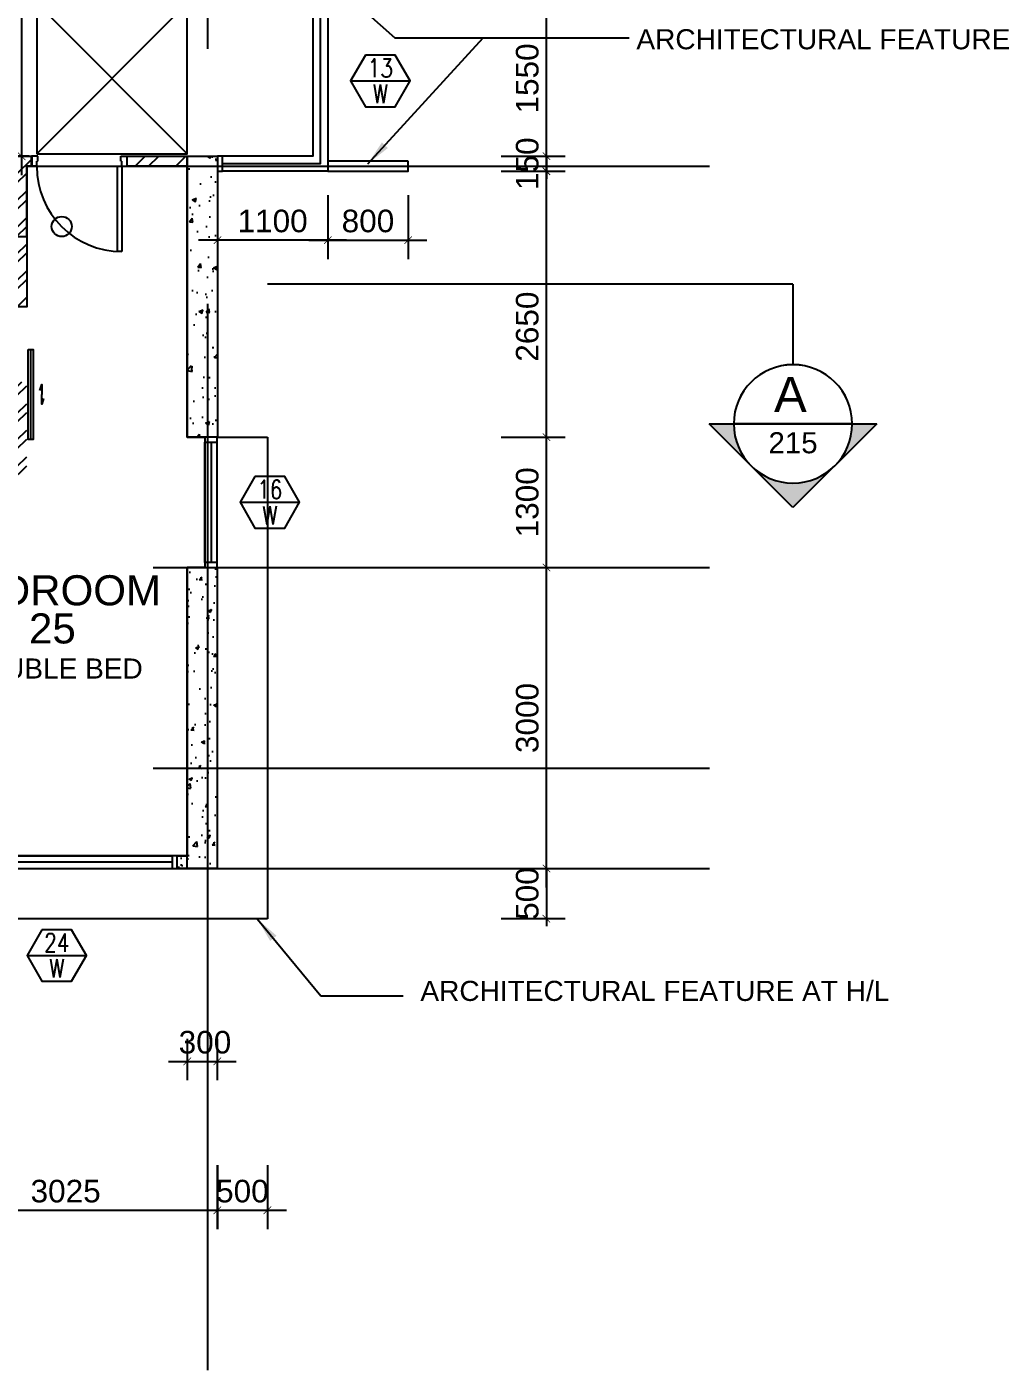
# Model space of a CAD drawing. Header units: millimetres. Extents: x 0 to 70486, y 148 to 42536.
# Drawn here: x 60701 to 70486, y 7918 to 21307 of the extents above; entities that cross this region are included whole.
import ezdxf
from ezdxf.enums import TextEntityAlignment as Align

# ---------------------------------------------------------------- set-up
doc = ezdxf.new("R2010")
doc.units = ezdxf.units.MM
doc.linetypes.add('CENTERX2', pattern=[101.6, 63.5, -12.7, 12.7, -12.7])
doc.layers.get('Defpoints').update_dxf_attribs({"color": 8})
for name, color, linetype in [('Architectural Features', 8, 'Continuous'), ('arrow', 8, 'Continuous'), ('Door', 8, 'Continuous'), ('FSD', 8, 'Continuous'), ('GBP Dim', 8, 'Continuous'), ('GBP Text 200', 8, 'Continuous'), ('GBP Text 250', 8, 'Continuous'), ('GBP_MARKS', 8, 'Continuous'), ('grid', 8, 'CENTERX2'), ('hatch', 8, 'Continuous'), ('LP-Furn built-in 2', 8, 'Continuous'), ('RCP_text', 8, 'Continuous'), ('TEXT Ref', 8, 'Continuous'), ('WALL-NEW', 8, 'Continuous'), ('WALL-STRUCTURE', 8, 'Continuous'), ('WINDOW', 8, 'Continuous'), ('Window Mark', 8, 'Continuous'), ('WINDOW-MULLION', 8, 'Continuous'), ('zzz-room mix', 8, 'Continuous')]:
    doc.layers.add(name, color=color, linetype=linetype)
doc.styles.add('BH', font='arial.ttf')
doc.styles.add('ROMANS', font='romans.shx')
doc.styles.get("Standard").update_dxf_attribs({"font": 'arial.ttf'})
doc.dimstyles.new('200 GBP', dxfattribs={"dimscale": 1.5, "dimtxt": 150, "dimasz": 50, "dimexe": 125, "dimexo": 50, "dimgap": 50, "dimtad": 1, "dimdec": 0, "dimzin": 0, "dimdsep": 46, "dimtxsty": 'BH', "dimblk": 'ARCHTICK', "dimcen": 0.09, "dimdle": 125, "dimclrd": 9, "dimclre": 9, "dimclrt": 1, "dimadec": 0, "dimazin": 0, "dimtfac": 1, "dimtdec": 0, "dimtix": 1, "dimtmove": 2, "dimatfit": 3, "dimldrblk": 'ARCHTICK', "dimfxl": 300, "dimfxlon": 1, "dimtolj": 1, "dimtzin": 0, "dimarcsym": 0})
doc.dimstyles.get("Standard").update_dxf_attribs({"dimtxt": 0.18, "dimasz": 0.18, "dimexe": 0.18, "dimexo": 0.0625, "dimgap": 0.09, "dimtad": 0, "dimtih": 1, "dimtoh": 1, "dimdec": 4, "dimzin": 0, "dimdsep": 46, "dimtxsty": 'Standard', "dimcen": 0.09, "dimadec": 0, "dimazin": 0, "dimtfac": 1, "dimtdec": 4, "dimtofl": 0, "dimtmove": 0, "dimatfit": 3, "dimfxl": 1, "dimtolj": 1, "dimtzin": 0, "dimarcsym": 0})

# ---------------------------------------------------------------- blocks, each defined once
blk = doc.blocks.new('_ArchTick')
at = {"color": 0, "const_width": 0.1}
blk.add_lwpolyline([(0.5, 0.5), (-0.5, -0.5)], dxfattribs=at)
blk = doc.blocks.new('*D272')
at = {"layer": 'Defpoints', "color": 0, "transparency": 16777216}
for p in [(63599, 12918), (63599, 12418), (65877, 12418)]:
    blk.add_point(p, dxfattribs=at)
at = {"layer": 'GBP Dim', "color": 9, "lineweight": -2, "transparency": 16777216}
for p, q in [((65877, 12918), (65877, 12993)), ((65427, 12918), (66065, 12918)), ((65877, 12918), (65877, 12418)), ((65427, 12418), (66065, 12418)), ((65877, 12418), (65877, 12343))]:
    blk.add_line(p, q, dxfattribs=at)
at = {"layer": 'GBP Dim', "color": 9, "lineweight": -2, "transparency": 16777216, "xscale": 75, "yscale": 75, "zscale": 75}
for p, rotation in [((65877, 12918), 270), ((65877, 12418), 90)]:
    blk.add_blockref('_ArchTick', p, dxfattribs=dict(at, rotation=rotation))
at = {"layer": 'GBP Dim', "transparency": 16777216, "insert": (65687, 12668), "char_height": 225, "attachment_point": 5, "rotation": 90, "style": 'BH'}
blk.add_mtext('\\A1;500', dxfattribs=at)
blk = doc.blocks.new('*D274')
at = {"layer": 'Defpoints', "color": 0, "transparency": 16777216}
for p in [(63098, 15918), (65877, 15918), (63098, 12918)]:
    blk.add_point(p, dxfattribs=at)
at = {"layer": 'GBP Dim', "color": 9, "lineweight": -2, "transparency": 16777216}
for p, q in [((65877, 12730), (65877, 16105)), ((65427, 15918), (66065, 15918)), ((65427, 12918), (66065, 12918))]:
    blk.add_line(p, q, dxfattribs=at)
at = {"layer": 'GBP Dim', "color": 9, "lineweight": -2, "transparency": 16777216, "xscale": 75, "yscale": 75, "zscale": 75}
for p, rotation in [((65877, 15918), 90), ((65877, 12918), 270)]:
    blk.add_blockref('_ArchTick', p, dxfattribs=dict(at, rotation=rotation))
at = {"layer": 'GBP Dim', "transparency": 16777216, "insert": (65687, 14418), "char_height": 225, "attachment_point": 5, "rotation": 90, "style": 'BH'}
blk.add_mtext('\\A1;3000', dxfattribs=at)
blk = doc.blocks.new('*D275')
at = {"layer": 'Defpoints', "color": 0, "transparency": 16777216}
for p in [(63099, 17218), (65877, 17218), (63098, 15918)]:
    blk.add_point(p, dxfattribs=at)
at = {"layer": 'GBP Dim', "color": 9, "lineweight": -2, "transparency": 16777216}
for p, q in [((65877, 15730), (65877, 17405)), ((65427, 17218), (66065, 17218)), ((65427, 15918), (66065, 15918))]:
    blk.add_line(p, q, dxfattribs=at)
at = {"layer": 'GBP Dim', "color": 9, "lineweight": -2, "transparency": 16777216, "xscale": 75, "yscale": 75, "zscale": 75}
for p, rotation in [((65877, 17218), 90), ((65877, 15918), 270)]:
    blk.add_blockref('_ArchTick', p, dxfattribs=dict(at, rotation=rotation))
at = {"layer": 'GBP Dim', "transparency": 16777216, "insert": (65687, 16568), "char_height": 225, "attachment_point": 5, "rotation": 90, "style": 'BH'}
blk.add_mtext('\\A1;1300', dxfattribs=at)
blk = doc.blocks.new('*D276')
at = {"layer": 'Defpoints', "color": 0, "transparency": 16777216}
for p in [(63099, 19868), (65877, 19868), (63099, 17218)]:
    blk.add_point(p, dxfattribs=at)
at = {"layer": 'GBP Dim', "color": 9, "lineweight": -2, "transparency": 16777216}
for p, q in [((65877, 17030), (65877, 20055)), ((65427, 19868), (66065, 19868)), ((65427, 17218), (66065, 17218))]:
    blk.add_line(p, q, dxfattribs=at)
at = {"layer": 'GBP Dim', "color": 9, "lineweight": -2, "transparency": 16777216, "xscale": 75, "yscale": 75, "zscale": 75}
for p, rotation in [((65877, 19868), 90), ((65877, 17218), 270)]:
    blk.add_blockref('_ArchTick', p, dxfattribs=dict(at, rotation=rotation))
at = {"layer": 'GBP Dim', "transparency": 16777216, "insert": (65687, 18319), "char_height": 225, "attachment_point": 5, "rotation": 90, "style": 'BH'}
blk.add_mtext('\\A1;2650', dxfattribs=at)
blk = doc.blocks.new('*D306')
at = {"layer": 'Defpoints', "color": 0, "transparency": 16777216}
for p in [(62599, 19918), (63699, 19918), (62599, 19181)]:
    blk.add_point(p, dxfattribs=at)
at = {"layer": 'GBP Dim', "color": 9, "lineweight": -2, "transparency": 16777216}
for p, q in [((62599, 19631), (62599, 18993)), ((63699, 19631), (63699, 18993)), ((63886, 19181), (62411, 19181))]:
    blk.add_line(p, q, dxfattribs=at)
at = {"layer": 'GBP Dim', "color": 9, "lineweight": -2, "transparency": 16777216, "xscale": 75, "yscale": 75, "zscale": 75, "rotation": 180}
blk.add_blockref('_ArchTick', (62599, 19181), dxfattribs=at)
at = {"layer": 'GBP Dim', "color": 9, "lineweight": -2, "transparency": 16777216, "xscale": 75, "yscale": 75, "zscale": 75}
blk.add_blockref('_ArchTick', (63699, 19181), dxfattribs=at)
at = {"layer": 'GBP Dim', "transparency": 16777216, "insert": (63149, 19371), "char_height": 225, "attachment_point": 5, "style": 'BH'}
blk.add_mtext('\\A1;1100', dxfattribs=at)
blk = doc.blocks.new('*D307')
at = {"layer": 'Defpoints', "color": 0, "transparency": 16777216}
for p in [(63699, 19918), (64499, 19918), (64499, 19181)]:
    blk.add_point(p, dxfattribs=at)
at = {"layer": 'GBP Dim', "color": 9, "lineweight": -2, "transparency": 16777216}
for p, q in [((63699, 19631), (63699, 18993)), ((64499, 19631), (64499, 18993)), ((63511, 19181), (64686, 19181))]:
    blk.add_line(p, q, dxfattribs=at)
at = {"layer": 'GBP Dim', "color": 9, "lineweight": -2, "transparency": 16777216, "xscale": 75, "yscale": 75, "zscale": 75, "rotation": 180}
blk.add_blockref('_ArchTick', (63699, 19181), dxfattribs=at)
at = {"layer": 'GBP Dim', "color": 9, "lineweight": -2, "transparency": 16777216, "xscale": 75, "yscale": 75, "zscale": 75}
blk.add_blockref('_ArchTick', (64499, 19181), dxfattribs=at)
at = {"layer": 'GBP Dim', "transparency": 16777216, "insert": (64099, 19371), "char_height": 225, "attachment_point": 5, "style": 'BH'}
blk.add_mtext('\\A1;800', dxfattribs=at)
blk = doc.blocks.new('Door 850')
for p, q in [((38291, 34987), (38291, 35837)), ((38291, 35837), (38336, 35837)), ((38336, 35837), (38336, 34987)), ((38241, 34987), (38241, 34912)), ((38291, 34987), (38241, 34987)), ((38291, 34987), (38291, 34937)), ((38336, 34987), (38291, 34987)), ((39141, 34987), (39141, 34937)), ((39141, 34987), (39191, 34987)), ((39191, 34987), (39191, 34912)), ((38241, 34912), (38241, 34887)), ((38303, 34887), (38241, 34887)), ((38303, 34937), (38291, 34937)), ((38303, 34937), (38303, 34887)), ((39128, 34937), (39141, 34937)), ((39128, 34937), (39128, 34887)), ((39128, 34887), (39191, 34887)), ((39191, 34912), (39191, 34887))]:
    blk.add_line(p, q)
blk.add_arc((38291, 34987), 850, 360, 89.9977)
blk = doc.blocks.new('*D329')
at = {"layer": 'Defpoints', "color": 0, "transparency": 16777216}
for p in [(65196, 20018), (65198, 19868), (65877, 19868)]:
    blk.add_point(p, dxfattribs=at)
at = {"layer": 'GBP Dim', "color": 9, "lineweight": -2, "transparency": 16777216}
for p, q in [((65877, 20018), (65877, 20093)), ((65427, 20018), (66065, 20018)), ((65877, 20018), (65877, 19868)), ((65427, 19868), (66065, 19868)), ((65877, 19868), (65877, 19793))]:
    blk.add_line(p, q, dxfattribs=at)
at = {"layer": 'GBP Dim', "color": 9, "lineweight": -2, "transparency": 16777216, "xscale": 75, "yscale": 75, "zscale": 75}
for p, rotation in [((65877, 20018), 270), ((65877, 19868), 90)]:
    blk.add_blockref('_ArchTick', p, dxfattribs=dict(at, rotation=rotation))
at = {"layer": 'GBP Dim', "transparency": 16777216, "insert": (65687, 19943), "char_height": 225, "attachment_point": 5, "rotation": 90, "style": 'BH'}
blk.add_mtext('\\A1;150', dxfattribs=at)
blk = doc.blocks.new('*D406')
at = {"layer": 'Defpoints', "color": 0, "transparency": 16777216}
for p in [(62599, 14484), (59574, 12434), (62599, 9511)]:
    blk.add_point(p, dxfattribs=at)
at = {"layer": 'GBP Dim', "color": 9, "lineweight": -2, "transparency": 16777216}
for p, q in [((59574, 9961), (59574, 9324)), ((62599, 9961), (62599, 9324)), ((59387, 9511), (62787, 9511))]:
    blk.add_line(p, q, dxfattribs=at)
at = {"layer": 'GBP Dim', "color": 9, "lineweight": -2, "transparency": 16777216, "xscale": 75, "yscale": 75, "zscale": 75, "rotation": 180}
blk.add_blockref('_ArchTick', (59574, 9511), dxfattribs=at)
at = {"layer": 'GBP Dim', "color": 9, "lineweight": -2, "transparency": 16777216, "xscale": 75, "yscale": 75, "zscale": 75}
blk.add_blockref('_ArchTick', (62599, 9511), dxfattribs=at)
at = {"layer": 'GBP Dim', "transparency": 16777216, "insert": (61087, 9701), "char_height": 225, "attachment_point": 5, "style": 'BH'}
blk.add_mtext('\\A1;3025', dxfattribs=at)
blk = doc.blocks.new('*D420')
at = {"layer": 'Defpoints', "color": 0, "transparency": 16777216}
for p in [(62598, 11434), (63098, 10934), (63098, 9511)]:
    blk.add_point(p, dxfattribs=at)
at = {"layer": 'GBP Dim', "color": 9, "lineweight": -2, "transparency": 16777216}
for p, q in [((62598, 9961), (62598, 9324)), ((63098, 9961), (63098, 9324)), ((62411, 9511), (63286, 9511))]:
    blk.add_line(p, q, dxfattribs=at)
at = {"layer": 'GBP Dim', "color": 9, "lineweight": -2, "transparency": 16777216, "xscale": 75, "yscale": 75, "zscale": 75, "rotation": 180}
blk.add_blockref('_ArchTick', (62598, 9511), dxfattribs=at)
at = {"layer": 'GBP Dim', "color": 9, "lineweight": -2, "transparency": 16777216, "xscale": 75, "yscale": 75, "zscale": 75}
blk.add_blockref('_ArchTick', (63098, 9511), dxfattribs=at)
at = {"layer": 'GBP Dim', "transparency": 16777216, "insert": (62848, 9701), "char_height": 225, "attachment_point": 5, "style": 'BH'}
blk.add_mtext('\\A1;500', dxfattribs=at)
blk = doc.blocks.new('*D423')
at = {"layer": 'Defpoints', "color": 0, "transparency": 16777216}
for p in [(60811, 21568), (60649, 20018), (60799, 20018)]:
    blk.add_point(p, dxfattribs=at)
at = {"layer": 'GBP Dim', "color": 9, "lineweight": -2, "transparency": 16777216}
for p, q in [((60649, 21755), (60649, 19830)), ((60736, 21568), (60462, 21568)), ((60724, 20018), (60462, 20018))]:
    blk.add_line(p, q, dxfattribs=at)
at = {"layer": 'GBP Dim', "color": 9, "lineweight": -2, "transparency": 16777216, "xscale": 75, "yscale": 75, "zscale": 75}
for p, rotation in [((60649, 21568), 90), ((60649, 20018), 270)]:
    blk.add_blockref('_ArchTick', p, dxfattribs=dict(at, rotation=rotation))
at = {"layer": 'GBP Dim', "transparency": 16777216, "insert": (60459, 20793), "char_height": 225, "attachment_point": 5, "rotation": 90, "style": 'BH'}
blk.add_mtext('\\A1;1550', dxfattribs=at)
blk = doc.blocks.new('MISCWINDOWS')
blk.add_line((-4.04, 0), (4.04, 0))
blk.add_lwpolyline([(-2.02, 3.5), (-4.04, 0), (-2.02, -3.5), (2.02, -3.5), (4.04, 0), (2.02, 3.5)], close=True)
at = {"style": 'BH'}
for tag, p in [('MARK_NUMBER', (0, 1.75)), ('DWG_NUMBER', (0, -1.75))]:
    blk.add_attdef(tag, text='', height=2.5, dxfattribs=at).set_placement(p, align=Align.MIDDLE_CENTER)
blk = doc.blocks.new('*D447')
at = {"layer": 'Defpoints', "color": 0, "transparency": 16777216}
for p in [(62299, 12023, 0), (62598, 12044), (62598, 10995)]:
    blk.add_point(p, dxfattribs=at)
at = {"layer": 'GBP Dim', "color": 9, "lineweight": -2, "transparency": 16777216}
for p, q in [((62299, 11220), (62299, 10807)), ((62598, 11220), (62598, 10807)), ((62112, 10995), (62786, 10995))]:
    blk.add_line(p, q, dxfattribs=at)
at = {"layer": 'GBP Dim', "color": 9, "lineweight": -2, "transparency": 16777216, "xscale": 75, "yscale": 75, "zscale": 75, "rotation": 180}
blk.add_blockref('_ArchTick', (62299, 10995), dxfattribs=at)
at = {"layer": 'GBP Dim', "color": 9, "lineweight": -2, "transparency": 16777216, "xscale": 75, "yscale": 75, "zscale": 75}
blk.add_blockref('_ArchTick', (62598, 10995), dxfattribs=at)
at = {"layer": 'GBP Dim', "transparency": 16777216, "insert": (62475, 11185), "char_height": 225, "attachment_point": 5, "style": 'BH'}
blk.add_mtext('\\A1;300', dxfattribs=at)
blk = doc.blocks.new('*D506')
at = {"layer": 'Defpoints', "color": 0, "transparency": 16777216}
for p in [(65198, 21568), (65877, 21568), (65196, 20018)]:
    blk.add_point(p, dxfattribs=at)
at = {"layer": 'GBP Dim', "color": 9, "lineweight": -2, "transparency": 16777216}
for p, q in [((65877, 19830), (65877, 21755)), ((65427, 21568), (66065, 21568)), ((65427, 20018), (66065, 20018))]:
    blk.add_line(p, q, dxfattribs=at)
at = {"layer": 'GBP Dim', "color": 9, "lineweight": -2, "transparency": 16777216, "xscale": 75, "yscale": 75, "zscale": 75}
for p, rotation in [((65877, 21568), 90), ((65877, 20018), 270)]:
    blk.add_blockref('_ArchTick', p, dxfattribs=dict(at, rotation=rotation))
at = {"layer": 'GBP Dim', "transparency": 16777216, "insert": (65687, 20793), "char_height": 225, "attachment_point": 5, "rotation": 90, "style": 'BH'}
blk.add_mtext('\\A1;1550', dxfattribs=at)
blk = doc.blocks.new('A$C65CE4B9A')
at = {"layer": 'grid', "ltscale": 200}
for p, q in [((-5000, 10500), (-5000, -20450)), ((-66500, -8450), (0, -8450)), ((-66500, -12450), (0, -12450)), ((-66500, -14450), (0, -14450)), ((-66500, -15450), (0, -15450))]:
    blk.add_line(p, q, dxfattribs=at)

msp = doc.modelspace()

# ---------------------------------------------------------------- hatches: boundary and pattern name
at = {"layer": 'GBP_MARKS'}
h = msp.add_hatch(color=256, dxfattribs=at)
edge = h.paths.add_edge_path(flags=16)
edge.add_line((68923.1, 17349.9), (67743.3, 17349.9))
edge.add_arc((68333.2, 17349.9), 589.9, 180, 360)
h.paths.add_polyline_path([(67499, 17349.9), (69167.4, 17349.9), (68333.2, 16515.7)])
at = {"layer": 'hatch'}
h = msp.add_hatch(dxfattribs=at)
h.set_pattern_fill('ANSI32', color=256, scale=500, style=0)
h.set_pattern_definition([(45, (58808.3, 3197.71), (-132.5825, 132.5825), []), (45, (58896.69, 3197.71), (-132.5825, 132.5825), [])])
edge = h.paths.add_edge_path()
edge.add_line((60549, 20017.8), (60749, 20017.8))
edge.add_line((60749, 20017.8), (60749, 19917.8))
edge.add_line((60749, 19917.8), (60699, 19917.8))
edge.add_line((60699, 19917.8), (60699, 19218.3))
edge.add_line((60699, 19218.3), (60699, 18517.9))
edge.add_line((60699, 18517.9), (60599, 18517.9))
edge.add_line((60599, 18517.9), (60599, 19217.7))
edge.add_line((60599, 19217.7), (59624, 19217.7))
edge.add_line((59624, 19217.7), (59624, 19317.8))
edge.add_line((59624, 19317.8), (60599, 19317.8))
edge.add_line((60599, 19317.8), (60599, 19917.8))
edge.add_line((60599, 19917.8), (60549, 19917.8))
edge.add_line((60549, 19917.8), (60549, 20017.8))
edge = h.paths.add_edge_path()
edge.add_line((58924, 19917.9), (58924, 18717.9))
edge.add_line((58924, 18717.9), (59124, 18717.9))
edge.add_line((59124, 18717.9), (59124, 16737.8))
edge.add_line((59124, 16737.8), (57269, 16737.8))
edge.add_line((57269, 16737.8), (57269, 17817.7))
edge.add_line((57269, 17817.7), (57169, 17817.7))
edge.add_line((57169, 17817.7), (57169, 16637.8))
edge.add_line((57169, 16637.8), (59524, 16637.8))
edge.add_line((59524, 16637.8), (59524, 16687.9))
edge.add_line((59524, 16687.9), (59624, 16687.9))
edge.add_line((59624, 16687.9), (59624, 16767.9))
edge.add_line((59624, 16767.9), (60699, 16767.9))
edge.add_line((60699, 16767.9), (60699, 17768))
edge.add_line((60699, 17768), (60599, 17768))
edge.add_line((60599, 17768), (60599, 16867.9))
edge.add_line((60599, 16867.9), (59224, 16867.9))
edge.add_line((59224, 16867.9), (59224, 18717.9))
edge.add_line((59224, 18717.9), (59624, 18717.9))
edge.add_line((59624, 18717.9), (59624, 19017.9))
edge.add_line((59624, 19017.9), (59524, 19017.9))
edge.add_line((59524, 19017.9), (59524, 18817.9))
edge.add_line((59524, 18817.9), (59024, 18817.9))
edge.add_line((59024, 18817.9), (59024, 20017.9))
edge.add_line((59024, 20017.9), (56799, 20017.9))
edge.add_line((56799, 20017.9), (56799, 19917.9))
edge.add_line((56799, 19917.9), (57169, 19917.9))
edge.add_line((57169, 19917.9), (57169, 18767.7))
edge.add_line((57169, 18767.7), (57269, 18767.7))
edge.add_line((57269, 18767.7), (57269, 19917.9))
edge.add_line((57269, 19917.9), (58924, 19917.9))
h = msp.add_hatch(dxfattribs=at)
h.set_pattern_fill('ANSI32', color=256, scale=30, style=0)
h.set_pattern_definition([(45, (1389.7, 9637.85), (-202.0558, 202.0558), []), (45, (1524.4, 9637.85), (-202.0558, 202.0558), [])])
h.paths.add_polyline_path([(61699, 20017.8), (62299, 20017.8), (62299, 19917.8), (61699, 19917.8)])
h = msp.add_hatch(dxfattribs=at)
h.set_pattern_fill('AR-CONC', color=256, scale=60, style=0)
h.set_pattern_definition([(50, (-580552.97, 738548.02), (430.35611, -37.65128), [45, -495]), (355, (-580552.97, 738548), (-83.2508, 451.31528), [36, -396]), (100.4514, (-580517.1, 738544.9), (347.10563, 413.66373), [38.24411, -420.68527]), (46.1842, (-580552.97, 738668), (640.34463, -99.3114), [67.5, -742.5]), (96.6356, (-580499.6, 738659.74), (560.79762, 584.47072), [57.36617, -631.0278]), (351.1842, (-580553, 738668), (560.79717, 584.47116), [54, -594]), (21, (-580492.97, 738638.02), (358.14423, -241.57133), [45, -495]), (326, (-580492.97, 738638), (145.9892, 435.09003), [36, -396]), (71.4514, (-580463.13, 738617.9), (504.13358, 193.5183), [38.24411, -420.68527]), (37.5, (-580552.97, 738548.02), (7.295913, 199.736312), [0, -391.2, 0, -402, 0, -397.5]), (7.5, (-580552.97, 738548.02), (157.841722, 236.647027), [0, -229.2, 0, -382.2, 0, -151.5]), (327.5, (-580686.77, 738548.02), (320.293462, -13.532923), [0, -150, 0, -468, 0, -621]), (317.5, (-580746.77, 738548.02), (349.9117, 60.06299), [0, -195, 0, -310.8, 0, -441])])
h.paths.add_polyline_path([(62599, 17217.8), (62299, 17217.8), (62299.1, 20017.8), (62599, 20017.8)])
h = msp.add_hatch(dxfattribs=at)
h.set_pattern_fill('AR-CONC', color=256, scale=2, style=0)
h.set_pattern_definition([(50, (-577662.27, 755268.1), (364.36934, -31.87817), [38.1, -419.1]), (355, (-577662.27, 755268.1), (-70.48565, 382.11329), [30.48, -335.28]), (100.451, (-577631.9, 755265.43), (293.885, 350.23338), [32.38, -356.18]), (46.1842, (-577662.27, 755369.7), (542.15808, -84.08466), [57.15, -628.65]), (96.6356, (-577617.1, 755362.7), (474.80847, 494.8511), [48.57, -534.27]), (351.184, (-577662.3, 755369.7), (474.8092, 494.85024), [45.72, -502.92]), (21, (-577611.47, 755344.3), (303.22976, -204.53104), [38.1, -419.1]), (326, (-577611.47, 755344.3), (123.60406, 368.37593), [30.48, -335.28]), (71.4514, (-577586.2, 755327.24), (426.83298, 163.84572), [32.38, -356.18]), (37.5, (-577662.27, 755268.09), (6.177207, 169.110078), [0, -331.216, 0, -340.36, 0, -336.55]), (7.5, (-577662.27, 755268.09), (133.639325, 200.36115), [0, -194.056, 0, -323.596, 0, -128.27]), (327.5, (-577775.56, 755268.09), (271.18119, -11.457488), [0, -127, 0, -396.24, 0, -525.78]), (317.5, (-577826.36, 755268.1), (296.25836, 50.85298), [0, -165.1, 0, -263.144, 0, -373.38])])
h.paths.add_polyline_path([(62299, 12917.9), (62299, 15917.8), (62598.2, 15917.8), (62598.2, 12917.8), (62299, 12917.8)])
h = msp.add_hatch(dxfattribs=at)
h.set_pattern_fill('AR-CONC', color=256, scale=20, style=0)
h.set_pattern_definition([(50, (-580603.83, 738548.02), (143.452037, -12.550427), [15, -165]), (355, (-580603.83, 738548.02), (-27.750267, 150.438427), [12, -132]), (100.4514, (-580591.88, 738546.97), (115.701876, 137.887908), [12.748038, -140.228422]), (46.1842, (-580603.83, 738588.02), (213.44821, -33.103803), [22.5, -247.5]), (96.6356, (-580586.05, 738585.26), (186.93254, 194.823574), [19.12206, -210.3426]), (351.1842, (-580603.83, 738588.02), (186.93239, 194.82372), [18, -198]), (21, (-580583.83, 738578.02), (119.38141, -80.523778), [15, -165]), (326, (-580583.83, 738578.02), (48.663066, 145.03001), [12, -132]), (71.4514, (-580573.89, 738571.31), (168.044526, 64.5061), [12.748038, -140.228422]), (37.5, (-580603.834, 738548.02), (2.431971, 66.5787708), [0, -130.4, 0, -134, 0, -132.5]), (7.5, (-580603.834, 738548.02), (52.6139075, 78.8823424), [0, -76.4, 0, -127.4, 0, -50.5]), (327.5, (-580648.434, 738548.02), (106.7644872, -4.5109743), [0, -50, 0, -156, 0, -207]), (317.5, (-580668.43, 738548.02), (116.637234, 20.0209965), [0, -65, 0, -103.6, 0, -147])])
h.paths.add_polyline_path([(62199, 13042.8), (62248.1, 13042.8), (62248.1, 12917.9), (62199, 12917.9)])
at = {"layer": 'RCP_text'}
h = msp.add_hatch(color=256, dxfattribs=at)
edge = h.paths.add_edge_path(flags=16)
edge.add_line((68923.1, 17350), (67743.3, 17350))
edge.add_arc((68333.2, 17350), 589.9, 180, 360)
h.paths.add_polyline_path([(67499, 17350), (69167.4, 17350), (68333.2, 16515.8)])
h = msp.add_hatch(color=256, dxfattribs=at)
edge = h.paths.add_edge_path(flags=16)
edge.add_line((68923.1, 17350), (67743.3, 17350))
edge.add_arc((68333.2, 17350), 589.9, 180, 360)
h.paths.add_polyline_path([(67499, 17350), (69167.4, 17350), (68333.2, 16515.8)])
h = msp.add_hatch(color=256, dxfattribs=at)
edge = h.paths.add_edge_path(flags=16)
edge.add_line((68923.1, 17349.9), (67743.3, 17349.9))
edge.add_arc((68333.2, 17349.9), 589.9, 180, 360)
h.paths.add_polyline_path([(67499, 17349.9), (69167.4, 17349.9), (68333.2, 16515.7)])

# ---------------------------------------------------------------- linework, layer by layer
at = {"layer": 'Architectural Features', "ltscale": 10}
for p, q in [((60799, 21542.8), (62299, 20042.8)), ((60799, 20042.8), (62299, 21542.8))]:
    msp.add_line(p, q, dxfattribs=at)
at = {"layer": 'Architectural Features', "ltscale": 50}
for p, q in [((62599, 17217.8), (63099.1, 17217.8)), ((63099.1, 17217.8), (63099.1, 12917.8)), ((63099.1, 12917.8), (63099.1, 12417.8)), ((63099.1, 12417.8), (50524.9, 12417.8)), ((63099.1, 12417.8), (63099.1, 12417.8))]:
    msp.add_line(p, q, dxfattribs=at)
at = {"layer": 'Architectural Features', "ltscale": 10}
msp.add_lwpolyline([(60799, 20042.8), (62299, 20042.8), (62299, 21542.8), (60799, 21542.8)], close=True, dxfattribs=at)
at = {"layer": 'FSD'}
msp.add_circle((61047.9, 19316.8), 100, dxfattribs=at)
at = {"layer": 'GBP_MARKS', "ltscale": 50}
msp.add_line((68333.2, 18743.9), (63099, 18743.9), dxfattribs=at)
at = {"layer": 'GBP_MARKS'}
for p, q in [((68333.2, 18744), (68333.2, 17939.7)), ((68333.2, 16515.7), (67499, 17349.9)), ((67499, 17349.9), (69167.4, 17349.9)), ((68923.1, 17349.9), (67743.3, 17349.9)), ((69167.4, 17349.9), (68333.2, 16515.7))]:
    msp.add_line(p, q, dxfattribs=at)
for start, end in [(0, 180), (180, 0)]:
    msp.add_arc((68333.2, 17349.9), 589.9, start, end, dxfattribs=at)
at = {"layer": 'LP-Furn built-in 2'}
msp.add_lwpolyline([(60714, 18092.9), (60764, 18092.9), (60764, 17192.9), (60714, 17192.9)], close=True, dxfattribs=at)
for points in [[(60739, 17192.9), (60739, 18092.9)], [(60831.6, 17683.7), (60848.9, 17741.3), (60848.9, 17644)], [(60866.1, 17604.3), (60848.9, 17546.7), (60848.9, 17644)]]:
    msp.add_lwpolyline(points, dxfattribs=at)
at = {"layer": 'RCP_text'}
for p, q in [((68333.2, 16515.8), (67499, 17350)), ((67499, 17350), (69167.4, 17350)), ((68333.2, 16515.8), (67499, 17350)), ((67499, 17350), (69167.4, 17350)), ((68333.2, 16515.7), (67499, 17349.9)), ((67499, 17349.9), (69167.4, 17349.9)), ((68923.1, 17350), (67743.3, 17350)), ((68923.1, 17350), (67743.3, 17350)), ((68923.1, 17349.9), (67743.3, 17349.9)), ((69167.4, 17350), (68333.2, 16515.8)), ((69167.4, 17350), (68333.2, 16515.8)), ((69167.4, 17349.9), (68333.2, 16515.7))]:
    msp.add_line(p, q, dxfattribs=at)
for centre, start, end in [((68333.2, 17350), 0, 180), ((68333.2, 17350), 0, 180), ((68333.2, 17349.9), 0, 180), ((68333.2, 17350), 180, 0), ((68333.2, 17350), 180, 0), ((68333.2, 17349.9), 180, 0)]:
    msp.add_arc(centre, 589.9, start, end, dxfattribs=at)
at = {"layer": 'WALL-NEW'}
for points in [[(60549, 20017.8), (60749, 20017.8), (60749, 19917.8), (60699, 19917.8), (60699, 19218.3), (60699, 18517.9), (60599, 18517.9), (60599, 19217.7), (59624, 19217.7), (59624, 19317.8), (60599, 19317.8), (60599, 19917.8), (60549, 19917.8), (60549, 20017.8)], [(61699, 20017.8), (62299, 20017.8), (62299, 19917.8), (61699, 19917.8), (61699, 20017.8)], [(62199, 13042.8), (62299, 13042.8), (62299, 13042.7)], [(62299, 12917.8), (62199, 12917.8), (62199, 13042.8)]]:
    msp.add_lwpolyline(points, dxfattribs=at)
msp.add_lwpolyline([(64499, 19967.7), (63699, 19967.7), (63699, 19867.7), (64499, 19867.7)], close=True, dxfattribs=at)
at = {"layer": 'WALL-STRUCTURE'}
msp.add_lwpolyline([(62599, 17217.8), (62299, 17217.8), (62299.1, 20017.8), (62599, 20017.8)], close=True, dxfattribs=at)
msp.add_lwpolyline([(62299, 12917.9), (62299, 15917.8), (62598.2, 15917.8), (62598.2, 12917.8), (62299, 12917.8), (62299, 12917.9)], dxfattribs=at)
at = {"layer": 'WINDOW'}
for points in [[(62649, 21717.7), (63699, 21717.7), (63699, 19867.7), (62649, 19867.7)], [(62649, 21642.7), (63624, 21642.7), (63624, 19942.7), (62649, 19942.7)], [(62649, 21567.6), (63549, 21567.6), (63549, 20017.6), (62649, 20017.6)], [(62473.2, 15967.8), (62473.2, 17167.8)], [(62535.7, 17167.8), (62535.7, 15967.8)], [(62598.2, 15967.8), (62598.2, 17167.8)], [(59774, 13042.8), (62149, 13042.7)], [(62149, 12980.3), (59774, 12980.4)], [(59774, 12917.9), (62175.1, 12917.8)]]:
    msp.add_lwpolyline(points, dxfattribs=at)
for points in [[(62599, 20017.6), (62599, 19867.7), (62649, 19867.7), (62649, 20017.6)], [(62598.2, 17217.8), (62473.2, 17217.8), (62473.2, 17167.8), (62598.2, 17167.8)], [(62598.2, 15967.8), (62473.2, 15967.8), (62473.2, 15917.8), (62598.2, 15917.8)]]:
    msp.add_lwpolyline(points, close=True, dxfattribs=at)
at = {"layer": 'WINDOW-MULLION', "ltscale": 100}
msp.add_lwpolyline([(62199, 12917.8), (62199, 13042.8), (62149, 13042.8), (62149, 12917.9)], close=True, dxfattribs=at)
at = {"layer": 'zzz-room mix'}
msp.add_lwpolyline([(62299, 15917.8), (62299, 13042.8), (59623.1, 13042.7), (59624, 13917.8), (56375.2, 13917.8), (56374, 13042.8), (53599, 13042.8), (53599, 17217.8), (55799, 17217.8), (55799, 19917.9), (55799, 19917.9), (58924, 19917.9), (58924, 18717.8), (59562.3, 18717.8), (59624, 18717.9), (59624, 19217.7), (60699, 19217.7), (60699, 19917.9), (62299, 19917.9), (62299, 17217.8), (62473.2, 17217.8), (62473.2, 15917.8)], close=True, dxfattribs=at)

# ---------------------------------------------------------------- block references
at = {"layer": 'Door', "rotation": 180.0000416214653}
msp.add_blockref('Door 850', (99939.5, 54904.4), dxfattribs=at)
at = {"layer": 'TEXT Ref'}
msp.add_blockref('A$C65CE4B9A', (67500, 28367.9), dxfattribs=at)
at = {"layer": 'Window Mark'}
ref = msp.add_blockref('MISCWINDOWS', (64222.1, 20767.9), dxfattribs=dict(at, xscale=73.25, yscale=73.25, zscale=73.25))
ref.add_attrib('MARK_NUMBER', '13', dxfattribs={"layer": '0', "height": 183.12, "style": 'ROMANS', "width": 0.8}).set_placement((64222.1, 20896.1), align=Align.MIDDLE_CENTER)
ref.add_attrib('DWG_NUMBER', 'W', dxfattribs={"layer": '0', "height": 183.1, "style": 'ROMANS', "width": 0.8}).set_placement((64222.1, 20639.7), align=Align.MIDDLE_CENTER)
ref = msp.add_blockref('MISCWINDOWS', (63121.3, 16567.9), dxfattribs=dict(at, xscale=73.25, yscale=73.25, zscale=73.25))
ref.add_attrib('MARK_NUMBER', '16', dxfattribs={"layer": '0', "height": 183.12, "style": 'ROMANS', "width": 0.8}).set_placement((63121.3, 16696.1), align=Align.MIDDLE_CENTER)
ref.add_attrib('DWG_NUMBER', 'W', dxfattribs={"layer": '0', "height": 183.1, "style": 'ROMANS', "width": 0.8}).set_placement((63121.3, 16439.7), align=Align.MIDDLE_CENTER)
ref = msp.add_blockref('MISCWINDOWS', (60999, 12049.9), dxfattribs=dict(at, xscale=73.25, yscale=73.25, zscale=73.25))
ref.add_attrib('MARK_NUMBER', '24', dxfattribs={"layer": '0', "height": 183.12, "style": 'ROMANS', "width": 0.8}).set_placement((60999, 12178.1), align=Align.MIDDLE_CENTER)
ref.add_attrib('DWG_NUMBER', 'W', dxfattribs={"layer": '0', "height": 183.1, "style": 'ROMANS', "width": 0.8}).set_placement((60999, 11921.7), align=Align.MIDDLE_CENTER)

# ---------------------------------------------------------------- texts
at = {"layer": 'GBP Text 200', "style": 'BH'}
for s, p in [('ARCHITECTURAL FEATURE', (66773.3, 21083.9)), ('ARCHITECTURAL FEATURE AT H/L', (64621.4, 11598.1))]:
    msp.add_text(s, height=200, dxfattribs=at).set_placement(p)
msp.add_text('DOUBLE BED', height=200, dxfattribs=at).set_placement((60955, 14811.3), align=Align.CENTER)
at = {"layer": 'GBP Text 250', "style": 'BH'}
for s, p in [('BEDROOM', (60955, 15541.2)), ('25', (60955, 15161.3))]:
    msp.add_text(s, height=300, dxfattribs=at).set_placement(p, align=Align.CENTER)
at = {"layer": 'GBP_MARKS', "width": 888.004, "attachment_point": 2, "style": 'BH'}
for s, insert, char_height in [('A', (68307.3, 17818.3), 350), ('\\P{\\H0.84x;215}', (68334, 17683.7), 250)]:
    msp.add_mtext(s, dxfattribs=dict(at, insert=insert, char_height=char_height))

# ---------------------------------------------------------------- dimensions: what is measured, and where the dimension line sits
at = {"layer": 'GBP Dim'}
for base, p1, p2, angle, override, picture, middle in [((60649, 20017.8), (60811.5, 21567.8), (60799, 20017.8), 90, {"dimclrt": 256}, '*D423', (60459.1, 20792.8)), ((65877, 21567.8), (65195.8, 20017.7), (65198, 21567.8), 270, {"dimclrt": 256}, '*D506', (65687.2, 20792.7)), ((65877, 19867.7), (65195.8, 20017.7), (65198, 19867.7), 90, {"dimclrt": 256}, '*D329', (65687.2, 19942.7)), ((65877, 17217.9), (63098.2, 15917.8), (63099, 17217.9), 90, {"dimclrt": 256, "dimfxl": 300, "dimfxlon": 1}, '*D275', (65687.1, 16567.8)), ((65877, 15917.8), (63098.2, 12917.9), (63098.2, 15917.8), 90, {"dimclrt": 256, "dimfxl": 300, "dimfxlon": 1}, '*D274', (65687.1, 14417.8)), ((65877, 12417.8), (63599.1, 12917.8), (63599.1, 12417.8), 90, {"dimclrt": 256}, '*D272', (65687.2, 12667.8))]:
    dim = msp.add_linear_dim(base=base, p1=p1, p2=p2, angle=angle, dimstyle='200 GBP', override=override, dxfattribs=at)
    dim.commit()
    dim.dimension.update_dxf_attribs({"geometry": picture, "text_midpoint": middle})
dim = msp.add_linear_dim(base=(65877, 19867.7), p1=(63099, 17217.9), p2=(63099, 19867.7), angle=90, dimstyle='200 GBP', override={"dimclrt": 256, "dimfxl": 300, "dimfxlon": 1}, dxfattribs=at)
dim.commit()
dim.dimension.update_dxf_attribs({"geometry": '*D276', "text_midpoint": (65687.2, 18319.3), "dimtype": 160})
for base, p1, p2, override, picture, middle in [((62599, 19180.8), (63699, 19917.8), (62599, 19917.8), {"dimclrt": 256}, '*D306', (63149, 19370.7)), ((64499, 19180.8), (63699, 19917.8), (64499, 19917.8), {"dimclrt": 256}, '*D307', (64099, 19370.7)), ((62599.2, 9511.5), (59574, 12434.1), (62599.2, 14484), {"dimclrt": 256, "dimfxl": 300, "dimfxlon": 1}, '*D406', (61086.6, 9701.4))]:
    dim = msp.add_linear_dim(base=base, p1=p1, p2=p2, dimstyle='200 GBP', override=override, dxfattribs=at)
    dim.commit()
    dim.dimension.update_dxf_attribs({"geometry": picture, "text_midpoint": middle})
for base, p1, p2, override, picture, middle in [((62598.2, 10994.8), (62299, 12023.1, 0), (62598.2, 12044.1), {"dimrnd": 5, "dimclrt": 256, "dimfxl": 150}, '*D447', (62475.2, 11184.7)), ((63098.1, 9511.5), (62598.2, 11434.1), (63098.1, 10934.1), {"dimclrt": 256}, '*D420', (62848.1, 9701.3))]:
    dim = msp.add_linear_dim(base=base, p1=p1, p2=p2, dimstyle='200 GBP', override=override, dxfattribs=at)
    dim.commit()
    dim.dimension.update_dxf_attribs({"geometry": picture, "text_midpoint": middle, "dimtype": 160})

# ---------------------------------------------------------------- leaders
at = {"layer": 'arrow'}
for points in [[(63699, 21792.8), (64368.1, 21196.4), (66700.4, 21196.4)], [(64099, 19942.8), (65245.8, 21196.4), (66700.4, 21196.4)], [(62997.3, 12414.5), (63630.3, 11647.8), (64450.6, 11647.8)]]:
    msp.add_leader(points, dimstyle='Standard', override={"dimscale": 2, "dimtxt": 200, "dimasz": 125, "dimexe": 166.67, "dimexo": 100, "dimgap": 100, "dimtih": 0, "dimtoh": 0, "dimdec": 0, "dimrnd": 5.001, "dimtxsty": 'BH', "dimdle": 166.666667, "dimclrd": 9, "dimclre": 9, "dimclrt": 1, "dimtdec": 0, "dimtix": 1, "dimtofl": 1, "dimtmove": 2, "dimfxl": 50}, dxfattribs=at)

doc.saveas('drawing.dxf')
